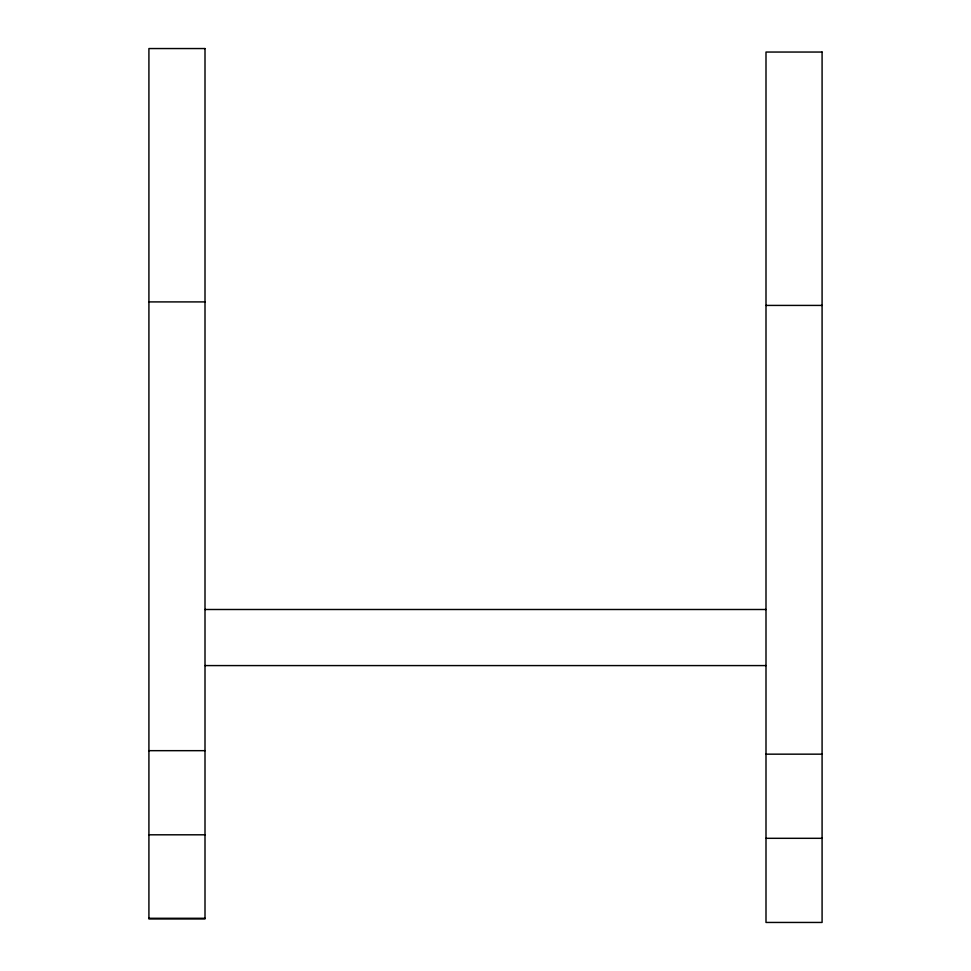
<?xml version="1.0" encoding="UTF-8"?>
<svg xmlns="http://www.w3.org/2000/svg" width="971" height="971" viewBox="0 0 971 971"><rect width="100%" height="100%" fill="white"/><g stroke="black" fill="none" stroke-linecap="round" stroke-linejoin="round"><path stroke-width="1.46" d="M148.915 301.908L205.002 301.908M765.998 305.416L822.085 305.416M205.002 609.497L765.998 609.497M205.002 665.584L765.998 665.584M148.915 750.668L205.002 750.668M765.998 754.164L822.085 754.164M148.915 834.805L205.002 834.805M765.998 838.313L822.085 838.313M148.915 918.287L205.002 918.287M205.002 48.55L148.915 48.55L148.915 918.954L205.002 918.954L205.002 48.55M822.085 52.046L765.998 52.046L765.998 922.45L822.085 922.45L822.085 52.046"/></g></svg>
